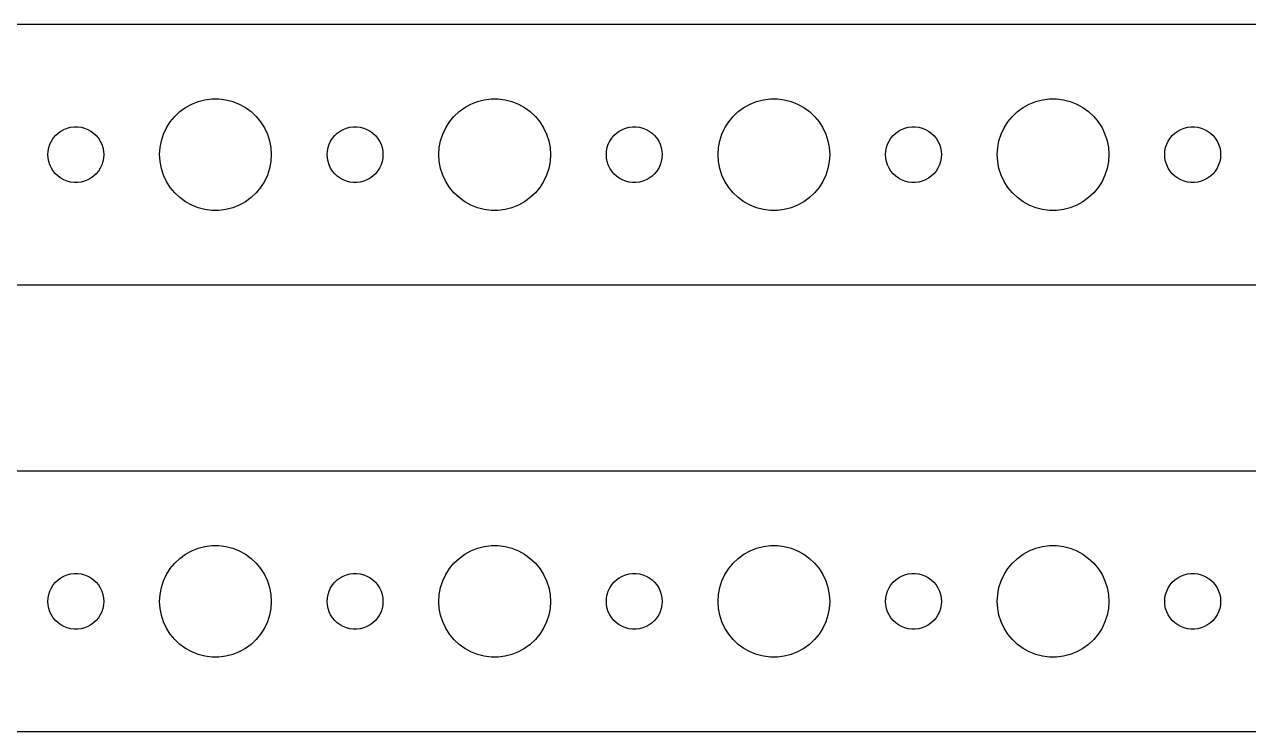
# Model space of a CAD drawing. Header units: metres. Extents: x -254 to 254, y 17 to 55.
# Drawn here: x 57.2 to 123, y 17 to 55 of the extents above; entities that cross this region are included whole.
import ezdxf

# ---------------------------------------------------------------- set-up
doc = ezdxf.new("R2010")
doc.units = ezdxf.units.M

msp = doc.modelspace()

# ---------------------------------------------------------------- linework, layer by layer
for p, q in [((249.814, 54.9901), (-249.814, 54.9901)), ((65.8925, 50.533), (66.2227, 50.7145)), ((66.2227, 50.7145), (66.573, 50.8532)), ((66.573, 50.8532), (66.9379, 50.9469)), ((66.9379, 50.9469), (67.3116, 50.9941)), ((67.3116, 50.9941), (67.6884, 50.9941)), ((67.6884, 50.9941), (68.0621, 50.9469)), ((68.0621, 50.9469), (68.427, 50.8532)), ((68.427, 50.8532), (68.7773, 50.7145)), ((68.7773, 50.7145), (69.1075, 50.533)), ((80.8925, 50.533), (81.2227, 50.7145)), ((81.2227, 50.7145), (81.573, 50.8532)), ((81.573, 50.8532), (81.9379, 50.9469)), ((81.9379, 50.9469), (82.3116, 50.9941)), ((82.3116, 50.9941), (82.6884, 50.9941)), ((82.6884, 50.9941), (83.0621, 50.9469)), ((83.0621, 50.9469), (83.427, 50.8532)), ((83.427, 50.8532), (83.7773, 50.7145)), ((83.7773, 50.7145), (84.1075, 50.533)), ((95.8925, 50.533), (96.2227, 50.7145)), ((96.2227, 50.7145), (96.573, 50.8532)), ((96.573, 50.8532), (96.9379, 50.9469)), ((96.9379, 50.9469), (97.3116, 50.9941)), ((97.3116, 50.9941), (97.6884, 50.9941)), ((97.6884, 50.9941), (98.0621, 50.9469)), ((98.0621, 50.9469), (98.427, 50.8532)), ((98.427, 50.8532), (98.7773, 50.7145)), ((98.7773, 50.7145), (99.1075, 50.533)), ((110.893, 50.533), (111.223, 50.7145)), ((111.223, 50.7145), (111.573, 50.8532)), ((111.573, 50.8532), (111.938, 50.9469)), ((111.938, 50.9469), (112.312, 50.9941)), ((112.312, 50.9941), (112.688, 50.9941)), ((112.688, 50.9941), (113.062, 50.9469)), ((113.062, 50.9469), (113.427, 50.8532)), ((113.427, 50.8532), (113.777, 50.7145)), ((113.777, 50.7145), (114.107, 50.533)), ((65.073, 49.7634), (65.3131, 50.0536)), ((65.3131, 50.0536), (65.5877, 50.3115)), ((65.5877, 50.3115), (65.8925, 50.533)), ((69.1075, 50.533), (69.4123, 50.3115)), ((69.4123, 50.3115), (69.6869, 50.0536)), ((69.6869, 50.0536), (69.927, 49.7634)), ((80.073, 49.7634), (80.3131, 50.0536)), ((80.3131, 50.0536), (80.5877, 50.3115)), ((80.5877, 50.3115), (80.8925, 50.533)), ((84.1075, 50.533), (84.4123, 50.3115)), ((84.4123, 50.3115), (84.6869, 50.0536)), ((84.6869, 50.0536), (84.927, 49.7634)), ((95.073, 49.7634), (95.3131, 50.0536)), ((95.3131, 50.0536), (95.5877, 50.3115)), ((95.5877, 50.3115), (95.8925, 50.533)), ((99.1075, 50.533), (99.4123, 50.3115)), ((99.4123, 50.3115), (99.6869, 50.0536)), ((99.6869, 50.0536), (99.927, 49.7634)), ((110.073, 49.7634), (110.313, 50.0536)), ((110.313, 50.0536), (110.588, 50.3115)), ((110.588, 50.3115), (110.893, 50.533)), ((114.107, 50.533), (114.412, 50.3115)), ((114.412, 50.3115), (114.687, 50.0536)), ((114.687, 50.0536), (114.927, 49.7634)), ((59.1963, 49.2665), (59.3613, 49.3572)), ((59.3613, 49.3572), (59.5365, 49.4266)), ((59.5365, 49.4266), (59.7189, 49.4734)), ((59.7189, 49.4734), (59.9058, 49.497)), ((59.9058, 49.497), (60.0942, 49.497)), ((60.0942, 49.497), (60.2811, 49.4734)), ((60.2811, 49.4734), (60.4635, 49.4266)), ((60.4635, 49.4266), (60.6387, 49.3572)), ((60.6387, 49.3572), (60.8037, 49.2665)), ((64.7107, 49.1044), (64.8711, 49.4453)), ((64.8711, 49.4453), (65.073, 49.7634)), ((69.927, 49.7634), (70.1289, 49.4453)), ((70.1289, 49.4453), (70.2893, 49.1044)), ((74.1963, 49.2665), (74.3613, 49.3572)), ((74.3613, 49.3572), (74.5365, 49.4266)), ((74.5365, 49.4266), (74.7189, 49.4734)), ((74.7189, 49.4734), (74.9058, 49.497)), ((74.9058, 49.497), (75.0942, 49.497)), ((75.0942, 49.497), (75.2811, 49.4734)), ((75.2811, 49.4734), (75.4635, 49.4266)), ((75.4635, 49.4266), (75.6387, 49.3572)), ((75.6387, 49.3572), (75.8037, 49.2665)), ((79.7107, 49.1044), (79.8711, 49.4453)), ((79.8711, 49.4453), (80.073, 49.7634)), ((84.927, 49.7634), (85.1289, 49.4453)), ((85.1289, 49.4453), (85.2893, 49.1044)), ((89.1963, 49.2665), (89.3613, 49.3572)), ((89.3613, 49.3572), (89.5365, 49.4266)), ((89.5365, 49.4266), (89.7189, 49.4734)), ((89.7189, 49.4734), (89.9058, 49.497)), ((89.9058, 49.497), (90.0942, 49.497)), ((90.0942, 49.497), (90.2811, 49.4734)), ((90.2811, 49.4734), (90.4635, 49.4266)), ((90.4635, 49.4266), (90.6387, 49.3572)), ((90.6387, 49.3572), (90.8037, 49.2665)), ((94.7107, 49.1044), (94.8711, 49.4453)), ((94.8711, 49.4453), (95.073, 49.7634)), ((99.927, 49.7634), (100.129, 49.4453)), ((100.129, 49.4453), (100.289, 49.1044)), ((104.196, 49.2665), (104.361, 49.3572)), ((104.361, 49.3572), (104.536, 49.4266)), ((104.536, 49.4266), (104.719, 49.4734)), ((104.719, 49.4734), (104.906, 49.497)), ((104.906, 49.497), (105.094, 49.497)), ((105.094, 49.497), (105.281, 49.4734)), ((105.281, 49.4734), (105.464, 49.4266)), ((105.464, 49.4266), (105.639, 49.3572)), ((105.639, 49.3572), (105.804, 49.2665)), ((109.711, 49.1044), (109.871, 49.4453)), ((109.871, 49.4453), (110.073, 49.7634)), ((114.927, 49.7634), (115.129, 49.4453)), ((115.129, 49.4453), (115.289, 49.1044)), ((119.196, 49.2665), (119.361, 49.3572)), ((119.361, 49.3572), (119.536, 49.4266)), ((119.536, 49.4266), (119.719, 49.4734)), ((119.719, 49.4734), (119.906, 49.497)), ((119.906, 49.497), (120.094, 49.497)), ((120.094, 49.497), (120.281, 49.4734)), ((120.281, 49.4734), (120.464, 49.4266)), ((120.464, 49.4266), (120.639, 49.3572)), ((120.639, 49.3572), (120.804, 49.2665)), ((58.6053, 48.5522), (58.6855, 48.7226)), ((58.6855, 48.7226), (58.7865, 48.8817)), ((58.7865, 48.8817), (58.9065, 49.0268)), ((58.9065, 49.0268), (59.0439, 49.1558)), ((59.0439, 49.1558), (59.1963, 49.2665)), ((60.8037, 49.2665), (60.9561, 49.1558)), ((60.9561, 49.1558), (61.0934, 49.0268)), ((61.0934, 49.0268), (61.2135, 48.8817)), ((61.2135, 48.8817), (61.3145, 48.7226)), ((61.3145, 48.7226), (61.3947, 48.5522)), ((64.5237, 48.376), (64.5943, 48.7461)), ((64.5943, 48.7461), (64.7107, 49.1044)), ((70.2893, 49.1044), (70.4057, 48.7461)), ((70.4057, 48.7461), (70.4763, 48.376)), ((73.6053, 48.5522), (73.6855, 48.7226)), ((73.6855, 48.7226), (73.7865, 48.8817)), ((73.7865, 48.8817), (73.9065, 49.0268)), ((73.9065, 49.0268), (74.0439, 49.1558)), ((74.0439, 49.1558), (74.1963, 49.2665)), ((75.8037, 49.2665), (75.9561, 49.1558)), ((75.9561, 49.1558), (76.0934, 49.0268)), ((76.0934, 49.0268), (76.2135, 48.8817)), ((76.2135, 48.8817), (76.3145, 48.7226)), ((76.3145, 48.7226), (76.3947, 48.5522)), ((79.5237, 48.376), (79.5943, 48.7461)), ((79.5943, 48.7461), (79.7107, 49.1044)), ((85.2893, 49.1044), (85.4057, 48.7461)), ((85.4057, 48.7461), (85.4763, 48.376)), ((88.6053, 48.5522), (88.6855, 48.7226)), ((88.6855, 48.7226), (88.7865, 48.8817)), ((88.7865, 48.8817), (88.9065, 49.0268)), ((88.9065, 49.0268), (89.0439, 49.1558)), ((89.0439, 49.1558), (89.1963, 49.2665)), ((90.8037, 49.2665), (90.9561, 49.1558)), ((90.9561, 49.1558), (91.0934, 49.0268)), ((91.0934, 49.0268), (91.2135, 48.8817)), ((91.2135, 48.8817), (91.3145, 48.7226)), ((91.3145, 48.7226), (91.3947, 48.5522)), ((94.5237, 48.376), (94.5943, 48.7461)), ((94.5943, 48.7461), (94.7107, 49.1044)), ((100.289, 49.1044), (100.406, 48.7461)), ((100.406, 48.7461), (100.476, 48.376)), ((103.605, 48.5522), (103.686, 48.7226)), ((103.686, 48.7226), (103.786, 48.8817)), ((103.786, 48.8817), (103.907, 49.0268)), ((103.907, 49.0268), (104.044, 49.1558)), ((104.044, 49.1558), (104.196, 49.2665)), ((105.804, 49.2665), (105.956, 49.1558)), ((105.956, 49.1558), (106.093, 49.0268)), ((106.093, 49.0268), (106.214, 48.8817)), ((106.214, 48.8817), (106.314, 48.7226)), ((106.314, 48.7226), (106.395, 48.5522)), ((109.524, 48.376), (109.594, 48.7461)), ((109.594, 48.7461), (109.711, 49.1044)), ((115.289, 49.1044), (115.406, 48.7461)), ((115.406, 48.7461), (115.476, 48.376)), ((118.605, 48.5522), (118.686, 48.7226)), ((118.686, 48.7226), (118.786, 48.8817)), ((118.786, 48.8817), (118.907, 49.0268)), ((118.907, 49.0268), (119.044, 49.1558)), ((119.044, 49.1558), (119.196, 49.2665)), ((120.804, 49.2665), (120.956, 49.1558)), ((120.956, 49.1558), (121.093, 49.0268)), ((121.093, 49.0268), (121.214, 48.8817)), ((121.214, 48.8817), (121.314, 48.7226)), ((121.314, 48.7226), (121.395, 48.5522)), ((58.5, 48), (58.5118, 48.188)), ((58.5118, 48.188), (58.5471, 48.373)), ((58.5471, 48.373), (58.6053, 48.5522)), ((61.3947, 48.5522), (61.4529, 48.373)), ((61.4529, 48.373), (61.4882, 48.188)), ((61.4882, 48.188), (61.5, 48)), ((64.5, 48), (64.5237, 48.376)), ((70.4763, 48.376), (70.5, 48)), ((73.5, 48), (73.5118, 48.188)), ((73.5118, 48.188), (73.5471, 48.373)), ((73.5471, 48.373), (73.6053, 48.5522)), ((76.3947, 48.5522), (76.4529, 48.373)), ((76.4529, 48.373), (76.4882, 48.188)), ((76.4882, 48.188), (76.5, 48)), ((79.5, 48), (79.5237, 48.376)), ((85.4763, 48.376), (85.5, 48)), ((88.5, 48), (88.5118, 48.188)), ((88.5118, 48.188), (88.5471, 48.373)), ((88.5471, 48.373), (88.6053, 48.5522)), ((91.3947, 48.5522), (91.4529, 48.373)), ((91.4529, 48.373), (91.4882, 48.188)), ((91.4882, 48.188), (91.5, 48)), ((94.5, 48), (94.5237, 48.376)), ((100.476, 48.376), (100.5, 48)), ((103.5, 48), (103.512, 48.188)), ((103.512, 48.188), (103.547, 48.373)), ((103.547, 48.373), (103.605, 48.5522)), ((106.395, 48.5522), (106.453, 48.373)), ((106.453, 48.373), (106.488, 48.188)), ((106.488, 48.188), (106.5, 48)), ((109.5, 48), (109.524, 48.376)), ((115.476, 48.376), (115.5, 48)), ((118.5, 48), (118.512, 48.188)), ((118.512, 48.188), (118.547, 48.373)), ((118.547, 48.373), (118.605, 48.5522)), ((121.395, 48.5522), (121.453, 48.373)), ((121.453, 48.373), (121.488, 48.188)), ((121.488, 48.188), (121.5, 48)), ((58.5118, 47.812), (58.5, 48)), ((58.5471, 47.627), (58.5118, 47.812)), ((58.6053, 47.4478), (58.5471, 47.627)), ((58.6855, 47.2774), (58.6053, 47.4478)), ((61.3947, 47.4478), (61.3145, 47.2774)), ((61.4529, 47.627), (61.3947, 47.4478)), ((61.4882, 47.812), (61.4529, 47.627)), ((61.5, 48), (61.4882, 47.812)), ((64.5237, 47.624), (64.5, 48)), ((64.5943, 47.2539), (64.5237, 47.624)), ((70.4763, 47.624), (70.4057, 47.2539)), ((70.5, 48), (70.4763, 47.624)), ((73.5118, 47.812), (73.5, 48)), ((73.5471, 47.627), (73.5118, 47.812)), ((73.6053, 47.4478), (73.5471, 47.627)), ((73.6855, 47.2774), (73.6053, 47.4478)), ((76.3947, 47.4478), (76.3145, 47.2774)), ((76.4529, 47.627), (76.3947, 47.4478)), ((76.4882, 47.812), (76.4529, 47.627)), ((76.5, 48), (76.4882, 47.812)), ((79.5237, 47.624), (79.5, 48)), ((79.5943, 47.2539), (79.5237, 47.624)), ((85.4763, 47.624), (85.4057, 47.2539)), ((85.5, 48), (85.4763, 47.624)), ((88.5118, 47.812), (88.5, 48)), ((88.5471, 47.627), (88.5118, 47.812)), ((88.6053, 47.4478), (88.5471, 47.627)), ((88.6855, 47.2774), (88.6053, 47.4478)), ((91.3947, 47.4478), (91.3145, 47.2774)), ((91.4529, 47.627), (91.3947, 47.4478)), ((91.4882, 47.812), (91.4529, 47.627)), ((91.5, 48), (91.4882, 47.812)), ((94.5237, 47.624), (94.5, 48)), ((94.5943, 47.2539), (94.5237, 47.624)), ((100.476, 47.624), (100.406, 47.2539)), ((100.5, 48), (100.476, 47.624)), ((103.512, 47.812), (103.5, 48)), ((103.547, 47.627), (103.512, 47.812)), ((103.605, 47.4478), (103.547, 47.627)), ((103.686, 47.2774), (103.605, 47.4478)), ((106.395, 47.4478), (106.314, 47.2774)), ((106.453, 47.627), (106.395, 47.4478)), ((106.488, 47.812), (106.453, 47.627)), ((106.5, 48), (106.488, 47.812)), ((109.524, 47.624), (109.5, 48)), ((109.594, 47.2539), (109.524, 47.624)), ((115.476, 47.624), (115.406, 47.2539)), ((115.5, 48), (115.476, 47.624)), ((118.512, 47.812), (118.5, 48)), ((118.547, 47.627), (118.512, 47.812)), ((118.605, 47.4478), (118.547, 47.627)), ((118.686, 47.2774), (118.605, 47.4478)), ((121.395, 47.4478), (121.314, 47.2774)), ((121.453, 47.627), (121.395, 47.4478)), ((121.488, 47.812), (121.453, 47.627)), ((121.5, 48), (121.488, 47.812)), ((58.7865, 47.1183), (58.6855, 47.2774)), ((58.9065, 46.9732), (58.7865, 47.1183)), ((59.0439, 46.8442), (58.9065, 46.9732)), ((59.1963, 46.7335), (59.0439, 46.8442)), ((59.3613, 46.6428), (59.1963, 46.7335)), ((60.8037, 46.7335), (60.6387, 46.6428)), ((60.9561, 46.8442), (60.8037, 46.7335)), ((61.0934, 46.9732), (60.9561, 46.8442)), ((61.2135, 47.1183), (61.0934, 46.9732)), ((61.3145, 47.2774), (61.2135, 47.1183)), ((64.7107, 46.8956), (64.5943, 47.2539)), ((64.8711, 46.5547), (64.7107, 46.8956)), ((70.2893, 46.8956), (70.1289, 46.5547)), ((70.4057, 47.2539), (70.2893, 46.8956)), ((73.7865, 47.1183), (73.6855, 47.2774)), ((73.9065, 46.9732), (73.7865, 47.1183)), ((74.0439, 46.8442), (73.9065, 46.9732)), ((74.1963, 46.7335), (74.0439, 46.8442)), ((74.3613, 46.6428), (74.1963, 46.7335)), ((75.8037, 46.7335), (75.6387, 46.6428)), ((75.9561, 46.8442), (75.8037, 46.7335)), ((76.0934, 46.9732), (75.9561, 46.8442)), ((76.2135, 47.1183), (76.0934, 46.9732)), ((76.3145, 47.2774), (76.2135, 47.1183)), ((79.7107, 46.8956), (79.5943, 47.2539)), ((79.8711, 46.5547), (79.7107, 46.8956)), ((85.2893, 46.8956), (85.1289, 46.5547)), ((85.4057, 47.2539), (85.2893, 46.8956)), ((88.7865, 47.1183), (88.6855, 47.2774)), ((88.9065, 46.9732), (88.7865, 47.1183)), ((89.0439, 46.8442), (88.9065, 46.9732)), ((89.1963, 46.7335), (89.0439, 46.8442)), ((89.3613, 46.6428), (89.1963, 46.7335)), ((90.8037, 46.7335), (90.6387, 46.6428)), ((90.9561, 46.8442), (90.8037, 46.7335)), ((91.0934, 46.9732), (90.9561, 46.8442)), ((91.2135, 47.1183), (91.0934, 46.9732)), ((91.3145, 47.2774), (91.2135, 47.1183)), ((94.7107, 46.8956), (94.5943, 47.2539)), ((94.8711, 46.5547), (94.7107, 46.8956)), ((100.289, 46.8956), (100.129, 46.5547)), ((100.406, 47.2539), (100.289, 46.8956)), ((103.786, 47.1183), (103.686, 47.2774)), ((103.907, 46.9732), (103.786, 47.1183)), ((104.044, 46.8442), (103.907, 46.9732)), ((104.196, 46.7335), (104.044, 46.8442)), ((104.361, 46.6428), (104.196, 46.7335)), ((105.804, 46.7335), (105.639, 46.6428)), ((105.956, 46.8442), (105.804, 46.7335)), ((106.093, 46.9732), (105.956, 46.8442)), ((106.214, 47.1183), (106.093, 46.9732)), ((106.314, 47.2774), (106.214, 47.1183)), ((109.711, 46.8956), (109.594, 47.2539)), ((109.871, 46.5547), (109.711, 46.8956)), ((115.289, 46.8956), (115.129, 46.5547)), ((115.406, 47.2539), (115.289, 46.8956)), ((118.786, 47.1183), (118.686, 47.2774)), ((118.907, 46.9732), (118.786, 47.1183)), ((119.044, 46.8442), (118.907, 46.9732)), ((119.196, 46.7335), (119.044, 46.8442)), ((119.361, 46.6428), (119.196, 46.7335)), ((120.804, 46.7335), (120.639, 46.6428)), ((120.956, 46.8442), (120.804, 46.7335)), ((121.093, 46.9732), (120.956, 46.8442)), ((121.214, 47.1183), (121.093, 46.9732)), ((121.314, 47.2774), (121.214, 47.1183)), ((59.5365, 46.5734), (59.3613, 46.6428)), ((59.7189, 46.5266), (59.5365, 46.5734)), ((59.9058, 46.503), (59.7189, 46.5266)), ((60.0942, 46.503), (59.9058, 46.503)), ((60.2811, 46.5266), (60.0942, 46.503)), ((60.4635, 46.5734), (60.2811, 46.5266)), ((60.6387, 46.6428), (60.4635, 46.5734)), ((65.073, 46.2366), (64.8711, 46.5547)), ((65.3131, 45.9464), (65.073, 46.2366)), ((69.927, 46.2366), (69.6869, 45.9464)), ((70.1289, 46.5547), (69.927, 46.2366)), ((74.5365, 46.5734), (74.3613, 46.6428)), ((74.7189, 46.5266), (74.5365, 46.5734)), ((74.9058, 46.503), (74.7189, 46.5266)), ((75.0942, 46.503), (74.9058, 46.503)), ((75.2811, 46.5266), (75.0942, 46.503)), ((75.4635, 46.5734), (75.2811, 46.5266)), ((75.6387, 46.6428), (75.4635, 46.5734)), ((80.073, 46.2366), (79.8711, 46.5547)), ((80.3131, 45.9464), (80.073, 46.2366)), ((84.927, 46.2366), (84.6869, 45.9464)), ((85.1289, 46.5547), (84.927, 46.2366)), ((89.5365, 46.5734), (89.3613, 46.6428)), ((89.7189, 46.5266), (89.5365, 46.5734)), ((89.9058, 46.503), (89.7189, 46.5266)), ((90.0942, 46.503), (89.9058, 46.503)), ((90.2811, 46.5266), (90.0942, 46.503)), ((90.4635, 46.5734), (90.2811, 46.5266)), ((90.6387, 46.6428), (90.4635, 46.5734)), ((95.073, 46.2366), (94.8711, 46.5547)), ((95.3131, 45.9464), (95.073, 46.2366)), ((99.927, 46.2366), (99.6869, 45.9464)), ((100.129, 46.5547), (99.927, 46.2366)), ((104.536, 46.5734), (104.361, 46.6428)), ((104.719, 46.5266), (104.536, 46.5734)), ((104.906, 46.503), (104.719, 46.5266)), ((105.094, 46.503), (104.906, 46.503)), ((105.281, 46.5266), (105.094, 46.503)), ((105.464, 46.5734), (105.281, 46.5266)), ((105.639, 46.6428), (105.464, 46.5734)), ((110.073, 46.2366), (109.871, 46.5547)), ((110.313, 45.9464), (110.073, 46.2366)), ((114.927, 46.2366), (114.687, 45.9464)), ((115.129, 46.5547), (114.927, 46.2366)), ((119.536, 46.5734), (119.361, 46.6428)), ((119.719, 46.5266), (119.536, 46.5734)), ((119.906, 46.503), (119.719, 46.5266)), ((120.094, 46.503), (119.906, 46.503)), ((120.281, 46.5266), (120.094, 46.503)), ((120.464, 46.5734), (120.281, 46.5266)), ((120.639, 46.6428), (120.464, 46.5734)), ((65.5877, 45.6885), (65.3131, 45.9464)), ((65.8925, 45.467), (65.5877, 45.6885)), ((66.2227, 45.2855), (65.8925, 45.467)), ((69.1075, 45.467), (68.7773, 45.2855)), ((69.4123, 45.6885), (69.1075, 45.467)), ((69.6869, 45.9464), (69.4123, 45.6885)), ((80.5877, 45.6885), (80.3131, 45.9464)), ((80.8925, 45.467), (80.5877, 45.6885)), ((81.2227, 45.2855), (80.8925, 45.467)), ((84.1075, 45.467), (83.7773, 45.2855)), ((84.4123, 45.6885), (84.1075, 45.467)), ((84.6869, 45.9464), (84.4123, 45.6885)), ((95.5877, 45.6885), (95.3131, 45.9464)), ((95.8925, 45.467), (95.5877, 45.6885)), ((96.2227, 45.2855), (95.8925, 45.467)), ((99.1075, 45.467), (98.7773, 45.2855)), ((99.4123, 45.6885), (99.1075, 45.467)), ((99.6869, 45.9464), (99.4123, 45.6885)), ((110.588, 45.6885), (110.313, 45.9464)), ((110.893, 45.467), (110.588, 45.6885)), ((111.223, 45.2855), (110.893, 45.467)), ((114.107, 45.467), (113.777, 45.2855)), ((114.412, 45.6885), (114.107, 45.467)), ((114.687, 45.9464), (114.412, 45.6885)), ((66.573, 45.1468), (66.2227, 45.2855)), ((66.9379, 45.0531), (66.573, 45.1468)), ((67.3116, 45.0059), (66.9379, 45.0531)), ((67.6884, 45.0059), (67.3116, 45.0059)), ((68.0621, 45.0531), (67.6884, 45.0059)), ((68.427, 45.1468), (68.0621, 45.0531)), ((68.7773, 45.2855), (68.427, 45.1468)), ((81.573, 45.1468), (81.2227, 45.2855)), ((81.9379, 45.0531), (81.573, 45.1468)), ((82.3116, 45.0059), (81.9379, 45.0531)), ((82.6884, 45.0059), (82.3116, 45.0059)), ((83.0621, 45.0531), (82.6884, 45.0059)), ((83.427, 45.1468), (83.0621, 45.0531)), ((83.7773, 45.2855), (83.427, 45.1468)), ((96.573, 45.1468), (96.2227, 45.2855)), ((96.9379, 45.0531), (96.573, 45.1468)), ((97.3116, 45.0059), (96.9379, 45.0531)), ((97.6884, 45.0059), (97.3116, 45.0059)), ((98.0621, 45.0531), (97.6884, 45.0059)), ((98.427, 45.1468), (98.0621, 45.0531)), ((98.7773, 45.2855), (98.427, 45.1468)), ((111.573, 45.1468), (111.223, 45.2855)), ((111.938, 45.0531), (111.573, 45.1468)), ((112.312, 45.0059), (111.938, 45.0531)), ((112.688, 45.0059), (112.312, 45.0059)), ((113.062, 45.0531), (112.688, 45.0059)), ((113.427, 45.1468), (113.062, 45.0531)), ((113.777, 45.2855), (113.427, 45.1468)), ((-249.814, 41.0099), (249.814, 41.0099)), ((249.814, 30.9901), (-249.814, 30.9901)), ((66.9379, 26.9469), (67.3116, 26.9941)), ((67.3116, 26.9941), (67.6884, 26.9941)), ((67.6884, 26.9941), (68.0621, 26.9469)), ((81.9379, 26.9469), (82.3116, 26.9941)), ((82.3116, 26.9941), (82.6884, 26.9941)), ((82.6884, 26.9941), (83.0621, 26.9469)), ((96.9379, 26.9469), (97.3116, 26.9941)), ((97.3116, 26.9941), (97.6884, 26.9941)), ((97.6884, 26.9941), (98.0621, 26.9469)), ((111.938, 26.9469), (112.312, 26.9941)), ((112.312, 26.9941), (112.688, 26.9941)), ((112.688, 26.9941), (113.062, 26.9469)), ((65.3131, 26.0536), (65.5877, 26.3115)), ((65.5877, 26.3115), (65.8925, 26.533)), ((65.8925, 26.533), (66.2227, 26.7145)), ((66.2227, 26.7145), (66.573, 26.8532)), ((66.573, 26.8532), (66.9379, 26.9469)), ((68.0621, 26.9469), (68.427, 26.8532)), ((68.427, 26.8532), (68.7773, 26.7145)), ((68.7773, 26.7145), (69.1075, 26.533)), ((69.1075, 26.533), (69.4123, 26.3115)), ((69.4123, 26.3115), (69.6869, 26.0536)), ((80.3131, 26.0536), (80.5877, 26.3115)), ((80.5877, 26.3115), (80.8925, 26.533)), ((80.8925, 26.533), (81.2227, 26.7145)), ((81.2227, 26.7145), (81.573, 26.8532)), ((81.573, 26.8532), (81.9379, 26.9469)), ((83.0621, 26.9469), (83.427, 26.8532)), ((83.427, 26.8532), (83.7773, 26.7145)), ((83.7773, 26.7145), (84.1075, 26.533)), ((84.1075, 26.533), (84.4123, 26.3115)), ((84.4123, 26.3115), (84.6869, 26.0536)), ((95.3131, 26.0536), (95.5877, 26.3115)), ((95.5877, 26.3115), (95.8925, 26.533)), ((95.8925, 26.533), (96.2227, 26.7145)), ((96.2227, 26.7145), (96.573, 26.8532)), ((96.573, 26.8532), (96.9379, 26.9469)), ((98.0621, 26.9469), (98.427, 26.8532)), ((98.427, 26.8532), (98.7773, 26.7145)), ((98.7773, 26.7145), (99.1075, 26.533)), ((99.1075, 26.533), (99.4123, 26.3115)), ((99.4123, 26.3115), (99.6869, 26.0536)), ((110.313, 26.0536), (110.588, 26.3115)), ((110.588, 26.3115), (110.893, 26.533)), ((110.893, 26.533), (111.223, 26.7145)), ((111.223, 26.7145), (111.573, 26.8532)), ((111.573, 26.8532), (111.938, 26.9469)), ((113.062, 26.9469), (113.427, 26.8532)), ((113.427, 26.8532), (113.777, 26.7145)), ((113.777, 26.7145), (114.107, 26.533)), ((114.107, 26.533), (114.412, 26.3115)), ((114.412, 26.3115), (114.687, 26.0536)), ((64.8711, 25.4453), (65.073, 25.7634)), ((65.073, 25.7634), (65.3131, 26.0536)), ((69.6869, 26.0536), (69.927, 25.7634)), ((69.927, 25.7634), (70.1289, 25.4453)), ((79.8711, 25.4453), (80.073, 25.7634)), ((80.073, 25.7634), (80.3131, 26.0536)), ((84.6869, 26.0536), (84.927, 25.7634)), ((84.927, 25.7634), (85.1289, 25.4453)), ((94.8711, 25.4453), (95.073, 25.7634)), ((95.073, 25.7634), (95.3131, 26.0536)), ((99.6869, 26.0536), (99.927, 25.7634)), ((99.927, 25.7634), (100.129, 25.4453)), ((109.871, 25.4453), (110.073, 25.7634)), ((110.073, 25.7634), (110.313, 26.0536)), ((114.687, 26.0536), (114.927, 25.7634)), ((114.927, 25.7634), (115.129, 25.4453)), ((58.7865, 24.8817), (58.9065, 25.0268)), ((58.9065, 25.0268), (59.0439, 25.1558)), ((59.0439, 25.1558), (59.1963, 25.2665)), ((59.1963, 25.2665), (59.3613, 25.3572)), ((59.3613, 25.3572), (59.5365, 25.4266)), ((59.5365, 25.4266), (59.7189, 25.4734)), ((59.7189, 25.4734), (59.9058, 25.497)), ((59.9058, 25.497), (60.0942, 25.497)), ((60.0942, 25.497), (60.2811, 25.4734)), ((60.2811, 25.4734), (60.4635, 25.4266)), ((60.4635, 25.4266), (60.6387, 25.3572)), ((60.6387, 25.3572), (60.8037, 25.2665)), ((60.8037, 25.2665), (60.9561, 25.1558)), ((60.9561, 25.1558), (61.0934, 25.0268)), ((61.0934, 25.0268), (61.2135, 24.8817)), ((64.5943, 24.7461), (64.7107, 25.1044)), ((64.7107, 25.1044), (64.8711, 25.4453)), ((70.1289, 25.4453), (70.2893, 25.1044)), ((70.2893, 25.1044), (70.4057, 24.7461)), ((73.7865, 24.8817), (73.9065, 25.0268)), ((73.9065, 25.0268), (74.0439, 25.1558)), ((74.0439, 25.1558), (74.1963, 25.2665)), ((74.1963, 25.2665), (74.3613, 25.3572)), ((74.3613, 25.3572), (74.5365, 25.4266)), ((74.5365, 25.4266), (74.7189, 25.4734)), ((74.7189, 25.4734), (74.9058, 25.497)), ((74.9058, 25.497), (75.0942, 25.497)), ((75.0942, 25.497), (75.2811, 25.4734)), ((75.2811, 25.4734), (75.4635, 25.4266)), ((75.4635, 25.4266), (75.6387, 25.3572)), ((75.6387, 25.3572), (75.8037, 25.2665)), ((75.8037, 25.2665), (75.9561, 25.1558)), ((75.9561, 25.1558), (76.0934, 25.0268)), ((76.0934, 25.0268), (76.2135, 24.8817)), ((79.5943, 24.7461), (79.7107, 25.1044)), ((79.7107, 25.1044), (79.8711, 25.4453)), ((85.1289, 25.4453), (85.2893, 25.1044)), ((85.2893, 25.1044), (85.4057, 24.7461)), ((88.7865, 24.8817), (88.9065, 25.0268)), ((88.9065, 25.0268), (89.0439, 25.1558)), ((89.0439, 25.1558), (89.1963, 25.2665)), ((89.1963, 25.2665), (89.3613, 25.3572)), ((89.3613, 25.3572), (89.5365, 25.4266)), ((89.5365, 25.4266), (89.7189, 25.4734)), ((89.7189, 25.4734), (89.9058, 25.497)), ((89.9058, 25.497), (90.0942, 25.497)), ((90.0942, 25.497), (90.2811, 25.4734)), ((90.2811, 25.4734), (90.4635, 25.4266)), ((90.4635, 25.4266), (90.6387, 25.3572)), ((90.6387, 25.3572), (90.8037, 25.2665)), ((90.8037, 25.2665), (90.9561, 25.1558)), ((90.9561, 25.1558), (91.0934, 25.0268)), ((91.0934, 25.0268), (91.2135, 24.8817)), ((94.5943, 24.7461), (94.7107, 25.1044)), ((94.7107, 25.1044), (94.8711, 25.4453)), ((100.129, 25.4453), (100.289, 25.1044)), ((100.289, 25.1044), (100.406, 24.7461)), ((103.786, 24.8817), (103.907, 25.0268)), ((103.907, 25.0268), (104.044, 25.1558)), ((104.044, 25.1558), (104.196, 25.2665)), ((104.196, 25.2665), (104.361, 25.3572)), ((104.361, 25.3572), (104.536, 25.4266)), ((104.536, 25.4266), (104.719, 25.4734)), ((104.719, 25.4734), (104.906, 25.497)), ((104.906, 25.497), (105.094, 25.497)), ((105.094, 25.497), (105.281, 25.4734)), ((105.281, 25.4734), (105.464, 25.4266)), ((105.464, 25.4266), (105.639, 25.3572)), ((105.639, 25.3572), (105.804, 25.2665)), ((105.804, 25.2665), (105.956, 25.1558)), ((105.956, 25.1558), (106.093, 25.0268)), ((106.093, 25.0268), (106.214, 24.8817)), ((109.594, 24.7461), (109.711, 25.1044)), ((109.711, 25.1044), (109.871, 25.4453)), ((115.129, 25.4453), (115.289, 25.1044)), ((115.289, 25.1044), (115.406, 24.7461)), ((118.786, 24.8817), (118.907, 25.0268)), ((118.907, 25.0268), (119.044, 25.1558)), ((119.044, 25.1558), (119.196, 25.2665)), ((119.196, 25.2665), (119.361, 25.3572)), ((119.361, 25.3572), (119.536, 25.4266)), ((119.536, 25.4266), (119.719, 25.4734)), ((119.719, 25.4734), (119.906, 25.497)), ((119.906, 25.497), (120.094, 25.497)), ((120.094, 25.497), (120.281, 25.4734)), ((120.281, 25.4734), (120.464, 25.4266)), ((120.464, 25.4266), (120.639, 25.3572)), ((120.639, 25.3572), (120.804, 25.2665)), ((120.804, 25.2665), (120.956, 25.1558)), ((120.956, 25.1558), (121.093, 25.0268)), ((121.093, 25.0268), (121.214, 24.8817)), ((58.5118, 24.188), (58.5471, 24.373)), ((58.5471, 24.373), (58.6053, 24.5522)), ((58.6053, 24.5522), (58.6855, 24.7226)), ((58.6855, 24.7226), (58.7865, 24.8817)), ((61.2135, 24.8817), (61.3145, 24.7226)), ((61.3145, 24.7226), (61.3947, 24.5522)), ((61.3947, 24.5522), (61.4529, 24.373)), ((61.4529, 24.373), (61.4882, 24.188)), ((64.5, 24), (64.5237, 24.376)), ((64.5237, 24.376), (64.5943, 24.7461)), ((70.4057, 24.7461), (70.4763, 24.376)), ((70.4763, 24.376), (70.5, 24)), ((73.5118, 24.188), (73.5471, 24.373)), ((73.5471, 24.373), (73.6053, 24.5522)), ((73.6053, 24.5522), (73.6855, 24.7226)), ((73.6855, 24.7226), (73.7865, 24.8817)), ((76.2135, 24.8817), (76.3145, 24.7226)), ((76.3145, 24.7226), (76.3947, 24.5522)), ((76.3947, 24.5522), (76.4529, 24.373)), ((76.4529, 24.373), (76.4882, 24.188)), ((79.5, 24), (79.5237, 24.376)), ((79.5237, 24.376), (79.5943, 24.7461)), ((85.4057, 24.7461), (85.4763, 24.376)), ((85.4763, 24.376), (85.5, 24)), ((88.5118, 24.188), (88.5471, 24.373)), ((88.5471, 24.373), (88.6053, 24.5522)), ((88.6053, 24.5522), (88.6855, 24.7226)), ((88.6855, 24.7226), (88.7865, 24.8817)), ((91.2135, 24.8817), (91.3145, 24.7226)), ((91.3145, 24.7226), (91.3947, 24.5522)), ((91.3947, 24.5522), (91.4529, 24.373)), ((91.4529, 24.373), (91.4882, 24.188)), ((94.5, 24), (94.5237, 24.376)), ((94.5237, 24.376), (94.5943, 24.7461)), ((100.406, 24.7461), (100.476, 24.376)), ((100.476, 24.376), (100.5, 24)), ((103.512, 24.188), (103.547, 24.373)), ((103.547, 24.373), (103.605, 24.5522)), ((103.605, 24.5522), (103.686, 24.7226)), ((103.686, 24.7226), (103.786, 24.8817)), ((106.214, 24.8817), (106.314, 24.7226)), ((106.314, 24.7226), (106.395, 24.5522)), ((106.395, 24.5522), (106.453, 24.373)), ((106.453, 24.373), (106.488, 24.188)), ((109.5, 24), (109.524, 24.376)), ((109.524, 24.376), (109.594, 24.7461)), ((115.406, 24.7461), (115.476, 24.376)), ((115.476, 24.376), (115.5, 24)), ((118.512, 24.188), (118.547, 24.373)), ((118.547, 24.373), (118.605, 24.5522)), ((118.605, 24.5522), (118.686, 24.7226)), ((118.686, 24.7226), (118.786, 24.8817)), ((121.214, 24.8817), (121.314, 24.7226)), ((121.314, 24.7226), (121.395, 24.5522)), ((121.395, 24.5522), (121.453, 24.373)), ((121.453, 24.373), (121.488, 24.188)), ((58.5, 24), (58.5118, 24.188)), ((58.5118, 23.812), (58.5, 24)), ((58.5471, 23.627), (58.5118, 23.812)), ((61.4882, 23.812), (61.4529, 23.627)), ((61.4882, 24.188), (61.5, 24)), ((61.5, 24), (61.4882, 23.812)), ((64.5237, 23.624), (64.5, 24)), ((70.5, 24), (70.4763, 23.624)), ((73.5, 24), (73.5118, 24.188)), ((73.5118, 23.812), (73.5, 24)), ((73.5471, 23.627), (73.5118, 23.812)), ((76.4882, 23.812), (76.4529, 23.627)), ((76.4882, 24.188), (76.5, 24)), ((76.5, 24), (76.4882, 23.812)), ((79.5237, 23.624), (79.5, 24)), ((85.5, 24), (85.4763, 23.624)), ((88.5, 24), (88.5118, 24.188)), ((88.5118, 23.812), (88.5, 24)), ((88.5471, 23.627), (88.5118, 23.812)), ((91.4882, 23.812), (91.4529, 23.627)), ((91.4882, 24.188), (91.5, 24)), ((91.5, 24), (91.4882, 23.812)), ((94.5237, 23.624), (94.5, 24)), ((100.5, 24), (100.476, 23.624)), ((103.5, 24), (103.512, 24.188)), ((103.512, 23.812), (103.5, 24)), ((103.547, 23.627), (103.512, 23.812)), ((106.488, 23.812), (106.453, 23.627)), ((106.488, 24.188), (106.5, 24)), ((106.5, 24), (106.488, 23.812)), ((109.524, 23.624), (109.5, 24)), ((115.5, 24), (115.476, 23.624)), ((118.5, 24), (118.512, 24.188)), ((118.512, 23.812), (118.5, 24)), ((118.547, 23.627), (118.512, 23.812)), ((121.488, 23.812), (121.453, 23.627)), ((121.488, 24.188), (121.5, 24)), ((121.5, 24), (121.488, 23.812)), ((58.6053, 23.4478), (58.5471, 23.627)), ((58.6855, 23.2774), (58.6053, 23.4478)), ((58.7865, 23.1183), (58.6855, 23.2774)), ((58.9065, 22.9732), (58.7865, 23.1183)), ((61.2135, 23.1183), (61.0934, 22.9732)), ((61.3145, 23.2774), (61.2135, 23.1183)), ((61.3947, 23.4478), (61.3145, 23.2774)), ((61.4529, 23.627), (61.3947, 23.4478)), ((64.5943, 23.2539), (64.5237, 23.624)), ((64.7107, 22.8956), (64.5943, 23.2539)), ((70.4057, 23.2539), (70.2893, 22.8956)), ((70.4763, 23.624), (70.4057, 23.2539)), ((73.6053, 23.4478), (73.5471, 23.627)), ((73.6855, 23.2774), (73.6053, 23.4478)), ((73.7865, 23.1183), (73.6855, 23.2774)), ((73.9065, 22.9732), (73.7865, 23.1183)), ((76.2135, 23.1183), (76.0934, 22.9732)), ((76.3145, 23.2774), (76.2135, 23.1183)), ((76.3947, 23.4478), (76.3145, 23.2774)), ((76.4529, 23.627), (76.3947, 23.4478)), ((79.5943, 23.2539), (79.5237, 23.624)), ((79.7107, 22.8956), (79.5943, 23.2539)), ((85.4057, 23.2539), (85.2893, 22.8956)), ((85.4763, 23.624), (85.4057, 23.2539)), ((88.6053, 23.4478), (88.5471, 23.627)), ((88.6855, 23.2774), (88.6053, 23.4478)), ((88.7865, 23.1183), (88.6855, 23.2774)), ((88.9065, 22.9732), (88.7865, 23.1183)), ((91.2135, 23.1183), (91.0934, 22.9732)), ((91.3145, 23.2774), (91.2135, 23.1183)), ((91.3947, 23.4478), (91.3145, 23.2774)), ((91.4529, 23.627), (91.3947, 23.4478)), ((94.5943, 23.2539), (94.5237, 23.624)), ((94.7107, 22.8956), (94.5943, 23.2539)), ((100.406, 23.2539), (100.289, 22.8956)), ((100.476, 23.624), (100.406, 23.2539)), ((103.605, 23.4478), (103.547, 23.627)), ((103.686, 23.2774), (103.605, 23.4478)), ((103.786, 23.1183), (103.686, 23.2774)), ((103.907, 22.9732), (103.786, 23.1183)), ((106.214, 23.1183), (106.093, 22.9732)), ((106.314, 23.2774), (106.214, 23.1183)), ((106.395, 23.4478), (106.314, 23.2774)), ((106.453, 23.627), (106.395, 23.4478)), ((109.594, 23.2539), (109.524, 23.624)), ((109.711, 22.8956), (109.594, 23.2539)), ((115.406, 23.2539), (115.289, 22.8956)), ((115.476, 23.624), (115.406, 23.2539)), ((118.605, 23.4478), (118.547, 23.627)), ((118.686, 23.2774), (118.605, 23.4478)), ((118.786, 23.1183), (118.686, 23.2774)), ((118.907, 22.9732), (118.786, 23.1183)), ((121.214, 23.1183), (121.093, 22.9732)), ((121.314, 23.2774), (121.214, 23.1183)), ((121.395, 23.4478), (121.314, 23.2774)), ((121.453, 23.627), (121.395, 23.4478)), ((59.0439, 22.8442), (58.9065, 22.9732)), ((59.1963, 22.7335), (59.0439, 22.8442)), ((59.3613, 22.6428), (59.1963, 22.7335)), ((59.5365, 22.5734), (59.3613, 22.6428)), ((59.7189, 22.5266), (59.5365, 22.5734)), ((59.9058, 22.503), (59.7189, 22.5266)), ((60.0942, 22.503), (59.9058, 22.503)), ((60.2811, 22.5266), (60.0942, 22.503)), ((60.4635, 22.5734), (60.2811, 22.5266)), ((60.6387, 22.6428), (60.4635, 22.5734)), ((60.8037, 22.7335), (60.6387, 22.6428)), ((60.9561, 22.8442), (60.8037, 22.7335)), ((61.0934, 22.9732), (60.9561, 22.8442)), ((64.8711, 22.5547), (64.7107, 22.8956)), ((65.073, 22.2366), (64.8711, 22.5547)), ((70.1289, 22.5547), (69.927, 22.2366)), ((70.2893, 22.8956), (70.1289, 22.5547)), ((74.0439, 22.8442), (73.9065, 22.9732)), ((74.1963, 22.7335), (74.0439, 22.8442)), ((74.3613, 22.6428), (74.1963, 22.7335)), ((74.5365, 22.5734), (74.3613, 22.6428)), ((74.7189, 22.5266), (74.5365, 22.5734)), ((74.9058, 22.503), (74.7189, 22.5266)), ((75.0942, 22.503), (74.9058, 22.503)), ((75.2811, 22.5266), (75.0942, 22.503)), ((75.4635, 22.5734), (75.2811, 22.5266)), ((75.6387, 22.6428), (75.4635, 22.5734)), ((75.8037, 22.7335), (75.6387, 22.6428)), ((75.9561, 22.8442), (75.8037, 22.7335)), ((76.0934, 22.9732), (75.9561, 22.8442)), ((79.8711, 22.5547), (79.7107, 22.8956)), ((80.073, 22.2366), (79.8711, 22.5547)), ((85.1289, 22.5547), (84.927, 22.2366)), ((85.2893, 22.8956), (85.1289, 22.5547)), ((89.0439, 22.8442), (88.9065, 22.9732)), ((89.1963, 22.7335), (89.0439, 22.8442)), ((89.3613, 22.6428), (89.1963, 22.7335)), ((89.5365, 22.5734), (89.3613, 22.6428)), ((89.7189, 22.5266), (89.5365, 22.5734)), ((89.9058, 22.503), (89.7189, 22.5266)), ((90.0942, 22.503), (89.9058, 22.503)), ((90.2811, 22.5266), (90.0942, 22.503)), ((90.4635, 22.5734), (90.2811, 22.5266)), ((90.6387, 22.6428), (90.4635, 22.5734)), ((90.8037, 22.7335), (90.6387, 22.6428)), ((90.9561, 22.8442), (90.8037, 22.7335)), ((91.0934, 22.9732), (90.9561, 22.8442)), ((94.8711, 22.5547), (94.7107, 22.8956)), ((95.073, 22.2366), (94.8711, 22.5547)), ((100.129, 22.5547), (99.927, 22.2366)), ((100.289, 22.8956), (100.129, 22.5547)), ((104.044, 22.8442), (103.907, 22.9732)), ((104.196, 22.7335), (104.044, 22.8442)), ((104.361, 22.6428), (104.196, 22.7335)), ((104.536, 22.5734), (104.361, 22.6428)), ((104.719, 22.5266), (104.536, 22.5734)), ((104.906, 22.503), (104.719, 22.5266)), ((105.094, 22.503), (104.906, 22.503)), ((105.281, 22.5266), (105.094, 22.503)), ((105.464, 22.5734), (105.281, 22.5266)), ((105.639, 22.6428), (105.464, 22.5734)), ((105.804, 22.7335), (105.639, 22.6428)), ((105.956, 22.8442), (105.804, 22.7335)), ((106.093, 22.9732), (105.956, 22.8442)), ((109.871, 22.5547), (109.711, 22.8956)), ((110.073, 22.2366), (109.871, 22.5547)), ((115.129, 22.5547), (114.927, 22.2366)), ((115.289, 22.8956), (115.129, 22.5547)), ((119.044, 22.8442), (118.907, 22.9732)), ((119.196, 22.7335), (119.044, 22.8442)), ((119.361, 22.6428), (119.196, 22.7335)), ((119.536, 22.5734), (119.361, 22.6428)), ((119.719, 22.5266), (119.536, 22.5734)), ((119.906, 22.503), (119.719, 22.5266)), ((120.094, 22.503), (119.906, 22.503)), ((120.281, 22.5266), (120.094, 22.503)), ((120.464, 22.5734), (120.281, 22.5266)), ((120.639, 22.6428), (120.464, 22.5734)), ((120.804, 22.7335), (120.639, 22.6428)), ((120.956, 22.8442), (120.804, 22.7335)), ((121.093, 22.9732), (120.956, 22.8442)), ((65.3131, 21.9464), (65.073, 22.2366)), ((65.5877, 21.6885), (65.3131, 21.9464)), ((69.6869, 21.9464), (69.4123, 21.6885)), ((69.927, 22.2366), (69.6869, 21.9464)), ((80.3131, 21.9464), (80.073, 22.2366)), ((80.5877, 21.6885), (80.3131, 21.9464)), ((84.6869, 21.9464), (84.4123, 21.6885)), ((84.927, 22.2366), (84.6869, 21.9464)), ((95.3131, 21.9464), (95.073, 22.2366)), ((95.5877, 21.6885), (95.3131, 21.9464)), ((99.6869, 21.9464), (99.4123, 21.6885)), ((99.927, 22.2366), (99.6869, 21.9464)), ((110.313, 21.9464), (110.073, 22.2366)), ((110.588, 21.6885), (110.313, 21.9464)), ((114.687, 21.9464), (114.412, 21.6885)), ((114.927, 22.2366), (114.687, 21.9464)), ((65.8925, 21.467), (65.5877, 21.6885)), ((66.2227, 21.2855), (65.8925, 21.467)), ((66.573, 21.1468), (66.2227, 21.2855)), ((66.9379, 21.0531), (66.573, 21.1468)), ((67.3116, 21.0059), (66.9379, 21.0531)), ((68.0621, 21.0531), (67.6884, 21.0059)), ((68.427, 21.1468), (68.0621, 21.0531)), ((68.7773, 21.2855), (68.427, 21.1468)), ((69.1075, 21.467), (68.7773, 21.2855)), ((69.4123, 21.6885), (69.1075, 21.467)), ((80.8925, 21.467), (80.5877, 21.6885)), ((81.2227, 21.2855), (80.8925, 21.467)), ((81.573, 21.1468), (81.2227, 21.2855)), ((81.9379, 21.0531), (81.573, 21.1468)), ((82.3116, 21.0059), (81.9379, 21.0531)), ((83.0621, 21.0531), (82.6884, 21.0059)), ((83.427, 21.1468), (83.0621, 21.0531)), ((83.7773, 21.2855), (83.427, 21.1468)), ((84.1075, 21.467), (83.7773, 21.2855)), ((84.4123, 21.6885), (84.1075, 21.467)), ((95.8925, 21.467), (95.5877, 21.6885)), ((96.2227, 21.2855), (95.8925, 21.467)), ((96.573, 21.1468), (96.2227, 21.2855)), ((96.9379, 21.0531), (96.573, 21.1468)), ((97.3116, 21.0059), (96.9379, 21.0531)), ((98.0621, 21.0531), (97.6884, 21.0059)), ((98.427, 21.1468), (98.0621, 21.0531)), ((98.7773, 21.2855), (98.427, 21.1468)), ((99.1075, 21.467), (98.7773, 21.2855)), ((99.4123, 21.6885), (99.1075, 21.467)), ((110.893, 21.467), (110.588, 21.6885)), ((111.223, 21.2855), (110.893, 21.467)), ((111.573, 21.1468), (111.223, 21.2855)), ((111.938, 21.0531), (111.573, 21.1468)), ((112.312, 21.0059), (111.938, 21.0531)), ((113.062, 21.0531), (112.688, 21.0059)), ((113.427, 21.1468), (113.062, 21.0531)), ((113.777, 21.2855), (113.427, 21.1468)), ((114.107, 21.467), (113.777, 21.2855)), ((114.412, 21.6885), (114.107, 21.467)), ((67.6884, 21.0059), (67.3116, 21.0059)), ((82.6884, 21.0059), (82.3116, 21.0059)), ((97.6884, 21.0059), (97.3116, 21.0059)), ((112.688, 21.0059), (112.312, 21.0059)), ((-249.814, 17.0099), (249.814, 17.0099))]:
    msp.add_line(p, q)

doc.saveas('drawing.dxf')
